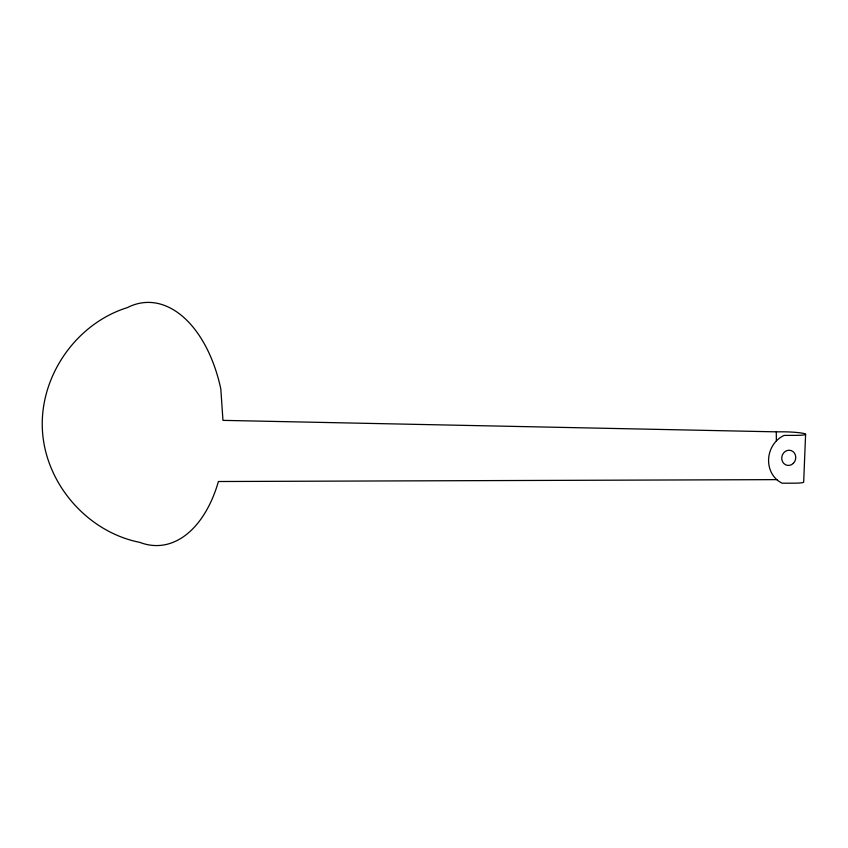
<?xml version="1.0" encoding="UTF-8"?>
<svg xmlns="http://www.w3.org/2000/svg" width="848" height="848" viewBox="0 0 848 848"><rect width="100%" height="100%" fill="white"/><g stroke="black" fill="none" stroke-linecap="round" stroke-linejoin="round"><path stroke-width="1.27" d="M776.376 440.79L776.27 431.844L222.96 420.364L220.809 388.935A121.688 72.652 87 0 0 127.423 307.591C76.225 323.448 39.517 376.162 42.4 429.788C45.167 483.402 87.196 532.014 139.782 542.349A121.688 72.652 87 0 0 218.413 481.516L777.489 479.629M805.6 434.303L803.681 482.099A16.886 1.643 2.3 0 1 794.926 483.169L782.195 483.212A26.097 23.723 -75.4 0 1 768.595 459.351A26.097 23.723 -75.4 0 1 784.114 435.406L796.844 435.363A16.886 1.643 2.3 0 0 803.522 433.392A16.886 1.643 2.3 0 0 780.616 431.823L776.27 431.844M793.357 463.337A7.653 6.964 -75.4 0 0 791.014 450.521A7.653 6.964 -75.4 0 0 781.877 459.658A7.653 6.964 -75.4 0 0 793.357 463.337"/></g></svg>
